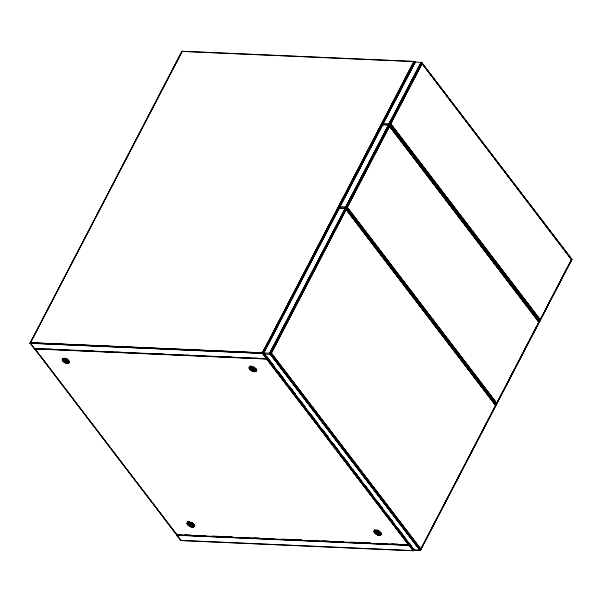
<?xml version="1.0" encoding="UTF-8"?>
<svg xmlns="http://www.w3.org/2000/svg" width="602" height="602" viewBox="0 0 602 602"><rect width="100%" height="100%" fill="white"/><g stroke="black" fill="none" stroke-linecap="round" stroke-linejoin="round"><path stroke-width="0.9" d="M409.119 544.652L408.6 544.991L409.119 544.652L267.228 358.611L266.686 359.01L34.758 348.889L34.645 348.453L38.611 353.743M62.194 359.838C63.503 356.888 68.786 359.838 69.456 362.321C68.146 365.271 62.864 362.321 62.194 359.838L63.007 358.273M187.004 523.394C188.313 520.444 193.596 523.394 194.265 525.885C192.956 528.834 187.673 525.885 187.004 523.394L187.816 521.829M249.093 367.995C250.402 365.053 255.684 368.003 256.354 370.486C255.045 373.436 249.762 370.486 249.093 367.995L249.905 366.437M373.902 531.558C375.212 528.609 380.494 531.558 381.164 534.042C379.854 536.992 374.572 534.042 373.902 531.558L374.715 529.993M39.627 348.761L34.269 348.618L30.153 343.268L181.97 51.283L414.68 61.539L262.735 353.419L266.867 358.807L267.627 357.031L266.43 358.687L262.314 353.239L262.735 353.419L30.115 343.215L30.213 342.824L181.3 540.543L180.623 540.461L176.597 535.186L176.567 534.433L136.669 482.149M413.333 550.717L408.788 545.216L413.318 550.725L180.623 540.461M409.368 543.471L414.003 550.16L420.429 550.356L495.92 405.432L345.616 208.465L339.189 207.946L338.595 209.315M345.503 208.352L270.05 353.291L420.429 550.356L420.843 549.167L271.284 353.171L263.473 352.99L338.964 208.066L339.415 208.661M494.385 404.476L496.289 404.491L496.808 403.227L347.256 207.231C334.644 205.35 339.573 210.015 347.301 207.291L389.554 126.006L388.553 124.795L382.601 124.554L381.999 125.442M537.797 321.084L539.701 321.099L540.227 319.828L390.668 123.839L382.857 123.658L398.215 94.649M379.313 531.34C378.718 533.741 382.895 532.619 380.291 535.193L380.773 533.169L379.885 535.261L380.509 533.191L379.418 535.276L380.253 533.146L378.914 535.223L380.005 533.048L378.365 535.11L379.591 532.695L377.8 534.945L379.313 531.34L377.228 534.719L378.861 531.596M262.698 353.366L262.329 352.749L262.299 353.171L413.92 61.532M176.597 535.186L408.848 545.322L408.773 544.667L409.187 545.337M263.465 352.968C264.316 354.254 269.433 355.255 271.329 353.231L346.075 209.647L345.646 208.849L346.037 209.722M346.12 209.519L345.638 208.849M496.8 403.438L347.098 207.254L389.532 126.127L389.276 125.502L539.001 322.183L538.527 321.325L539.008 321.664L496.048 404.552L345.571 207.351L388.553 124.795L539.332 322.04L496.402 404.416L346.022 207.351L388.915 124.96L539.324 322.078L538.527 321.325L538.918 322.198L389.449 126.322M263.804 353.028L264.286 353.698L263.781 353.043L339.31 207.938L263.578 353.02M413.273 548.904C413.198 550.627 419.549 550.732 420.798 549.107M414.56 62.894L415.282 61.991L421.588 62.525L571.9 259.515L421.475 62.412L389.434 123.959L539.813 321.024L571.892 259.492L421.234 62.269L388.982 123.959L539.46 321.152L571.584 259.439L571.087 258.785L571.516 259.575M193.392 527.036L194.145 524.929L193.392 527.036L194.07 525.546M30.409 342.621L30.115 343.215M176.86 534.538L176.928 535.193L176.785 534.599M176.567 534.433L176.634 534.847L34.547 348.596L34.931 348.55L34.179 348.543M194.183 525.501L193.731 526.9L194.627 525.253M352.448 182.707L339.821 206.968L340.258 207.758L339.859 206.892M383.045 123.696L415.282 61.991L383.165 123.703C383.248 125.427 389.449 125.525 390.713 123.899L422.047 63.707L421.731 62.924M422.047 63.707L421.731 62.924M420.715 549.227L419.579 549.829L420.836 549.032L271.367 353.156L270.102 353.953L420.076 550.491L495.544 405.515L495.115 404.725L495.506 405.59M194.356 525.38L193.731 526.9L194.529 525.395M381.254 533.545L380.63 535.065L381.525 533.417M194.047 525.222L192.414 523.176L190.902 526.78C193.385 526.103 191.564 521.641 193.551 524.891M193.535 524.936L192.369 523.469L190.902 526.78L192.55 524.304M380.291 535.193L381.307 532.958L380.63 535.065L381.427 533.56M194.514 525.237L193.731 526.9L194.423 525.531M381.405 533.402L380.63 535.065L381.322 533.696M193.528 525.222L192.377 523.763L190.902 526.78L192.437 524.049L193.581 525.501M380.426 533.387L379.275 531.927L377.8 534.945L379.448 532.461L380.569 533.914M194.672 525.358L193.994 526.72L194.732 525.253M191.466 526.946C191.451 523.68 195.394 524.508 192.986 527.104L193.611 525.027L192.52 527.111L193.355 524.989L192.015 527.059L193.107 524.884L191.466 526.946L192.881 524.733M539.279 322.108L388.674 124.817L345.571 207.351L496.289 404.491L522.619 353.652L515.651 367.017M530.392 338.655L523.484 351.989L528.631 341.996M496.289 404.491L539.226 322.002L537.293 325.321L539.023 321.987L538.527 321.325M571.674 259.612L421.114 62.247L388.982 123.959L539.701 321.099L567.701 266.942L560.771 280.284M568.566 265.271L571.9 259.515M345.262 208.209L269.598 353.299L420.316 550.431L477.409 440.408M478.304 438.73L491.277 413.717M492.15 412.054L494.31 407.885M514.785 368.68L496.168 404.536L345.706 207.359M529.497 340.333L530.37 338.663M559.905 281.954L539.588 321.144L389.118 123.967M568.551 265.279L571.787 259.462L539.701 321.099M181.992 51.275L30.1 343.155L262.653 353.314L414.68 61.539L413.92 61.532L414.522 61.442L262.615 353.246M30.153 343.268L182.346 51.328M62.277 360.184L63.097 358.626M62.457 360.56L63.677 358.213M62.713 360.944L63.932 358.596M63.044 361.335L64.67 358.205M63.443 361.719L65.076 358.589M63.91 362.08L65.942 358.175M64.414 362.427L66.453 358.514M64.956 362.735L66.995 358.822M65.52 362.998L67.559 359.093M66.092 363.224L68.131 359.311M66.656 363.39L68.289 360.267M67.206 363.503L68.831 360.372M67.71 363.555L68.937 361.208M68.176 363.548L69.396 361.2M68.583 363.473L69.396 361.915M249.093 367.679L249.905 366.114M249.175 368.349L250.402 366.001M249.356 368.717L250.575 366.377M249.612 369.109L251.237 365.978M249.943 369.493L251.568 366.37M250.342 369.876L251.975 366.753M250.808 370.245L252.434 367.115M251.312 370.584L253.352 366.678M251.854 370.892L253.893 366.987M252.419 371.163L254.458 367.258M414.108 61.464L262.397 352.892L30.213 342.824L262.487 353.035L414.018 61.494M252.99 371.381L255.03 367.476M414.447 61.427L262.57 353.178L30.108 343.027M253.555 371.554L255.188 368.424M382.375 124.674L339.445 207.05L339.821 206.968M382.857 123.658L414.936 62.126M352.689 182.097L360.869 166.385M361.132 166.024L381.961 125.863M399.118 93.062L413.235 65.791M254.104 371.667L255.73 368.537M254.608 371.712L256.241 368.59M255.075 371.705L256.294 369.357M255.481 371.637L256.7 369.289M255.82 371.509L256.633 369.944M256.083 371.321L256.896 369.756M34.404 348.656L266.874 358.815L267.755 357.121M269.884 353.299L345.382 208.269L495.913 405.477M345.857 207.359L388.802 124.87L345.571 207.351M389.268 123.967L421.355 62.322L388.982 123.959M345.616 208.465L270.223 353.284L420.693 549.965L270.591 353.261L345.811 208.774M389.027 125.073L346.195 207.344L496.665 404.025L346.564 207.321L389.223 125.374M421.588 62.525L389.614 123.952L539.49 320.369L540.182 319.767M345.721 208.608L270.411 353.276L420.527 550.251M389.133 125.216L346.383 207.336L496.665 404.025L495.544 403.889L496.808 403.092M421.686 62.668L389.795 123.937L540.077 320.625L537.293 320.422M421.784 62.834L389.976 123.922L540.077 320.625L538.956 320.497L540.22 319.7L390.751 123.824L388.877 123.741M345.887 208.954L270.78 353.239L420.76 549.784M389.298 125.562L346.752 207.299L496.725 403.844M421.859 63.014L390.164 123.907L540.144 320.452M345.954 209.157L270.953 353.223L420.806 549.588M389.366 125.758L346.925 207.276L496.77 403.649M421.919 63.218L390.337 123.884L540.19 320.256M421.972 63.428L390.51 123.861L540.212 320.046M271.284 353.171L346.03 209.586M347.256 207.231L389.441 126.194M390.668 123.839L422.002 63.646M187.004 523.078L187.816 521.513M187.087 523.748L188.313 521.4M187.267 524.116L188.486 521.768M187.523 524.5L189.148 521.377M187.854 524.891L189.48 521.761M188.253 525.275L189.886 522.145M188.719 525.644L190.345 522.513M189.224 525.982L191.263 522.077M189.765 526.291L191.805 522.385M192.414 523.176L190.33 526.562L192.369 522.649M373.902 531.235L374.715 529.67M373.985 531.905L374.805 530.339M374.158 532.281L375.385 529.933M374.421 532.665L375.64 530.317M374.753 533.056L376.378 529.926M375.151 533.432L376.784 530.309M375.618 533.801L377.65 529.895M376.122 534.147L377.747 531.017M376.664 534.456L378.703 530.543M409.759 543.215L408.893 544.878L404.98 544.712M409.804 543.29L408.976 545.028L176.582 534.877M414.078 548.949L412.882 550.604L413.303 550.589M420.316 550.431L495.882 405.417M345.382 208.269L269.598 353.299L270.11 353.953L271.329 353.231M190.33 526.562L192.527 522.905M377.228 534.719L379.426 531.069M378.365 535.11L379.779 532.89M496.499 404.311L495.943 403.822L496.77 403.167M347.211 207.412L346.075 208.014L347.339 207.216L345.465 207.133M271.246 353.351L270.102 353.953M540.099 319.888L539.497 320.369M390.623 124.02L389.486 124.622L390.751 123.824M496.68 403.287L495.544 403.889L496.349 403.611M266.814 358.717L266.43 358.687L266.852 358.679M182.045 51.366L414.635 61.494M267.228 358.611L266.686 359.01L408.735 545.021M414.665 62.518L415.117 62.849L414.748 62.36M382.112 125.065L382.556 125.397L382.187 124.907M389.494 124.622L390.713 123.899M346.075 208.014L347.301 207.291M539.911 320.919L539.49 320.369M263.525 352.922L414.131 550.213M537.413 319.572L540.22 319.7M30.333 342.688L262.359 352.817M269.493 353.073L271.367 353.156M48.077 349.122L53.713 349.371M62.156 349.739L66.86 349.95M75.303 350.311L80.006 350.522M88.449 350.883L94.085 351.139M102.536 351.5L108.172 351.749M116.622 352.117L122.259 352.366M130.702 352.734L135.397 352.938M143.848 353.306L149.484 353.555M157.935 353.923L163.571 354.172M172.014 354.533L177.65 354.781M186.101 355.15L190.796 355.361M199.247 355.722L204.883 355.978M212.393 356.301L218.029 356.55M226.472 356.911L232.109 357.167M240.559 357.528L246.195 357.776M254.646 358.145L259.342 358.356M34.224 348.588L266.882 358.807M185.288 534.975L190.939 535.155M199.375 535.592L205.026 535.765M212.514 536.164L219.113 536.382M226.6 536.781L232.252 536.954M240.687 537.39L246.338 537.571M254.766 538.007L259.485 538.143M267.913 538.579L273.571 538.76M281.999 539.196L287.651 539.377M296.086 539.813L301.737 539.994M310.165 540.43L314.884 540.566M323.312 541.002L328.963 541.183M336.458 541.574L343.05 541.792M350.545 542.191L357.137 542.41M364.624 542.808L370.283 542.981M378.711 543.418L383.421 543.561M391.857 543.997L397.508 544.17M405.944 544.607L408.811 544.735M176.664 534.742L176.935 535.201M184.325 535.08L190.909 535.291M197.471 535.652L204.989 535.908M211.558 536.269L219.075 536.517M225.645 536.879L232.221 537.097M239.724 537.496L246.308 537.706M252.87 538.068L259.454 538.286M266.957 538.685L273.534 538.903M281.036 539.302L287.621 539.512M295.123 539.911L301.7 540.129M308.269 540.491L314.846 540.701M321.415 541.063L328.933 541.318M335.495 541.68L343.02 541.935M349.581 542.297L357.099 542.545M363.668 542.906L370.245 543.124M376.814 543.486L383.391 543.696M390.894 544.095L397.478 544.313M176.559 534.945L409.021 545.096M176.552 535.073L409.142 545.284M413.326 550.672L180.668 540.506M495.107 404.725L495.544 405.515M383.662 124.366L383.271 123.493M340.032 207.713L339.776 207.088L382.488 124.599L382.97 125.224M539.362 320.43L540.002 320.783M495.943 403.822L496.59 404.183M419.978 549.761L420.617 550.123M339.769 207.427L340.25 207.758L339.663 206.93M379.862 532.017L380.946 533.38M380.479 533.665L379.335 532.206L377.8 534.945L379.268 531.626L380.863 533.726M379.275 531.927L380.863 534.004M194.295 524.756L193.219 523.356L194.258 524.816M192.369 523.469L193.964 525.561M192.377 523.763L193.438 525.155M192.437 524.049L193.49 525.426M414.838 62.232L415.252 62.774M382.977 123.56L383.549 124.351M382.864 123.613L383.444 124.321M382.601 124.554L383.226 125.201M382.278 124.78L382.691 125.321M345.142 208.187L495.8 405.522M495.702 405.552L346 209.368L271.126 353.201L420.828 549.378M339.498 206.983L340.13 207.743M338.866 208.172L339.28 208.721M338.775 208.307L339.144 208.789M269.734 353.299L420.204 550.476M267.882 358.062L274.158 366.287M278.718 372.269L283.858 378.997M289.562 386.476L295.266 393.949M300.398 400.676L304.966 406.659M311.242 414.883L314.665 419.368M315.802 420.866L316.945 422.356M322.078 429.091L328.353 437.308M332.921 443.29L338.053 450.018M343.757 457.497L349.461 464.97M355.165 472.45L359.161 477.679M360.305 479.177L361.441 480.674M366.008 486.657L371.141 493.384M376.844 500.856L382.548 508.336M387.688 515.064L392.248 521.046M398.524 529.263L401.948 533.756M403.092 535.246L404.228 536.743M267.273 357.392L274.121 366.362M278.109 371.592L285.529 381.314M288.952 385.799L295.228 394.024M298.652 398.509L304.928 406.734M310.632 414.206L318.616 424.673M321.468 428.413L328.316 437.383M332.312 442.62L339.724 452.335M343.148 456.82L349.423 465.045M350.567 466.542L351.703 468.04M352.847 469.53L359.123 477.755M360.267 479.252L361.403 480.75M364.827 485.235L372.811 495.702M376.235 500.187L382.511 508.412M385.935 512.896L393.919 523.364M397.914 528.594L405.906 539.061M408.758 542.801L414.259 550.236L263.48 352.945M267.153 358.724L409.029 544.757M267.055 358.83L408.976 544.81M266.934 358.912L408.916 544.855M266.806 358.973L408.796 544.93M379.96 531.769L381.028 533.169M379.448 532.461L380.577 533.951M193.061 523.605L194.13 525.012M39.777 355.18L135.503 480.712M413.318 548.776L413.747 549.573L413.356 548.708M571.08 258.785L571.479 259.65L421.611 62.909M34.645 348.453L34.766 348.882M262.329 352.749L262.404 353.404M536.435 326.984L531.25 336.985L536.427 326.991M382.729 124.539L339.551 207.08L382.729 124.539"/></g></svg>
